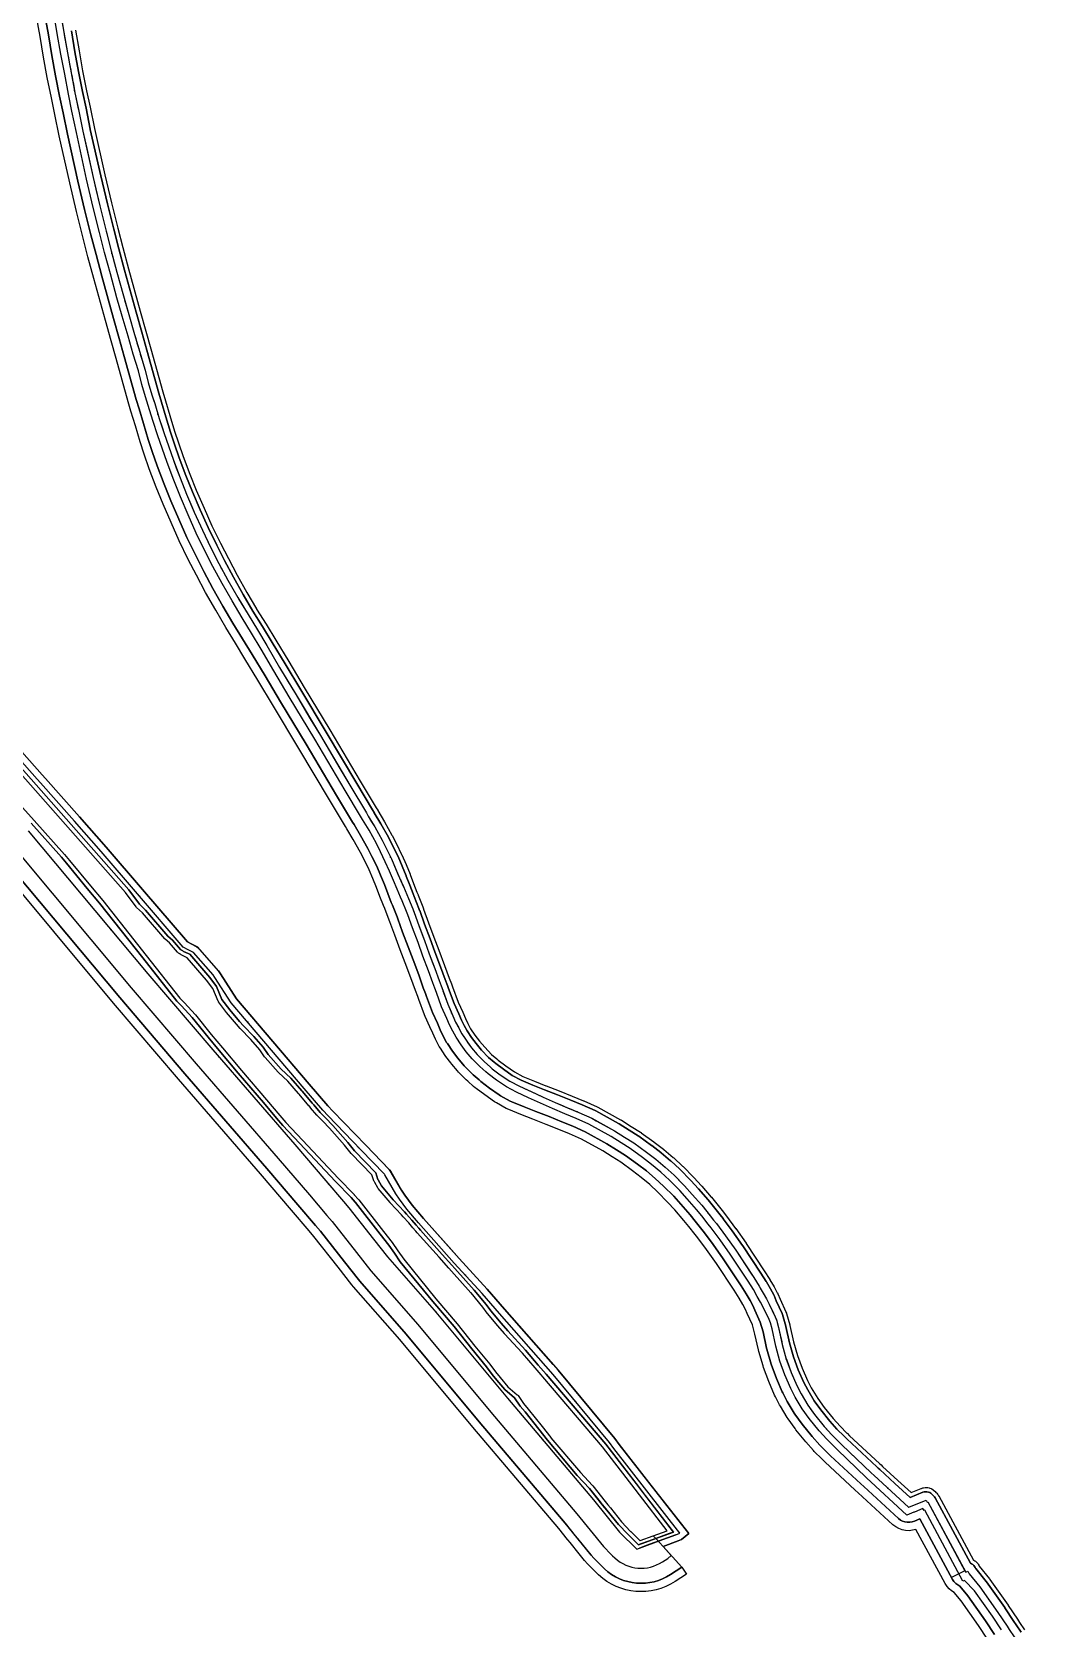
# Model space of a CAD drawing. Header units: inches. Extents: x 87989 to 118156, y 435697 to 451526.
# Drawn here: x 104998 to 105607, y 448751 to 449705 of the extents above; entities that cross this region are included whole.
import ezdxf

# ---------------------------------------------------------------- set-up
doc = ezdxf.new("R2010")
doc.units = ezdxf.units.IN
doc.header["$MEASUREMENT"] = 0
for name, color, linetype, true_color in [('As_waterkering_BWK', 7, 'Continuous', 0x7b8981), ('Beschermingszone_BWK', 7, 'Continuous', 0xcf890d), ('Grens_bebouwingsvrije_zone_BWK', 7, 'Continuous', 0x6789ae), ('Kernzone_BWK', 7, 'Continuous', 0xcb89af), ('Kunstwerken_BWK', 7, 'Continuous', 0xc78952), ('Referentiepunten_BWK', 7, 'Continuous', 0x178980)]:
    doc.layers.add(name, color=color, linetype=linetype, true_color=true_color)

msp = doc.modelspace()

# ---------------------------------------------------------------- linework, layer by layer
at = {"layer": 'As_waterkering_BWK'}
for points in [[(105013.8452, 449723.4249), (105016.9496, 449705.2674), (105019.1722, 449692.8849), (105021.4145, 449680.9423), (105023.6304, 449669.036), (105025.7471, 449658.9818), (105028.3929, 449646.1826), (105034.4184, 449618.4148), (105038.4713, 449601.4963), (105042.2178, 449586.4309), (105045.2212, 449574.6648), (105048.6306, 449561.8747), (105052.5422, 449547.6746), (105055.7478, 449536.5773), (105059.1874, 449524.638), (105062.2963, 449514.0545), (105065.4051, 449503.868), (105067.4226, 449495.7982), (105069.6385, 449488.4891), (105071.2591, 449483.2636), (105074.0041, 449474.4331), (105076.9476, 449465.3049), (105079.4281, 449457.9297), (105082.4708, 449449.4299), (105086.4065, 449438.9127), (105090.3091, 449429.09), (105094.8732, 449418.3082), (105099.768, 449407.5595), (105104.8281, 449397.0092), (105109.6237, 449387.6827), (105115.0477, 449377.6615), (105120.9396, 449367.3295), (105127.0674, 449357.2066), (105132.6263, 449348.008), (105138.3813, 449338.564), (105145.9335, 449325.5766), (105155.1609, 449310.0985), (105170.3414, 449284.7646), (105188.5315, 449254.1059), (105197.8251, 449238.6608), (105198.9165, 449236.6434), (105202.8191, 449230.2272), (105207.2839, 449222.2236), (105209.8636, 449217.1634), (105212.741, 449211.0449), (105215.2876, 449205.2571), (105217.6358, 449199.7339), (105219.9178, 449194.5415), (105221.9683, 449189.8451), (105222.9274, 449187.4639), (105225.4741, 449181.18), (105226.334, 449179.0964), (105229.1782, 449171.3242), (105232.4525, 449162.3945), (105235.3629, 449154.3909), (105238.6702, 449145.4942), (105241.283, 449138.4166), (105242.4405, 449135.1755), (105243.4327, 449132.5296), (105246.5085, 449124.1622), (105249.4851, 449117.3161), (105251.1387, 449113.5788), (105252.9577, 449110.0069), (105254.8429, 449106.6004), (105257.7864, 449102.2017), (105260.6637, 449098.2329), (105264.0702, 449094.198), (105268.3393, 449089.8238), (105271.845, 449086.6819)], [(105372.7211, 448803.3908), (105382.6995, 448807.0658), (105385.0537, 448808.0211), (105345.7186, 448858.5811), (105343.1018, 448862.2446), (105309.4618, 448902.7967), (105277.441, 448939.3668), (105266.9674, 448951.2621), (105250.3651, 448969.4733), (105228.9742, 448993.459), (105221.9493, 449001.6863), (105217.612, 449007.655), (105215.399, 449010.811), (105208.886, 449022.228), (105208.5819, 449022.541), (105194.5397, 449037.1115), (105174.9393, 449057.4494), (105171.6916, 449060.8193), (105160.6478, 449073.7812), (105116.9504, 449125.0679), (105107.1869, 449140.1858), (105106.1337, 449141.8166), (105094.541, 449155.0696), (105091.192, 449156.7801), (105088.2512, 449158.2821), (105060.9612, 449190.1849), (105039.2888, 449215.5206), (105023.2624, 449233.5935), (105002.9252, 449256.5276), (105000.9899, 449258.7101), (104970.3538, 449293.2582)], [(104995.736, 449227.911), (105067.228, 449142.345), (105105.976, 449096.97), (105154.953, 449040.436), (105173.584, 449018.627), (105184.106, 449006.31), (105187.317, 449002.551), (105202.088, 448983.732), (105210.3999, 448973.142), (105238.357, 448941.2838), (105282.1456, 448888.7639), (105333.6072, 448827.9096), (105349.1708, 448808.6794), (105359.4524, 448798.4561), (105361.0036, 448799.0754), (105372.7211, 448803.3908)], [(105271.845, 449086.6819), (105273.0259, 449085.6384), (105277.8148, 449082.0401), (105283.6357, 449078.1772), (105289.2449, 449075.1609), (105296.3622, 449071.9595), (105303.5059, 449068.7315), (105310.7291, 449065.5036), (105318.055, 449062.285), (105324.782, 449059.523), (105332.572, 449056.016), (105346.172, 449048.544), (105352.128, 449044.756), (105357.64, 449041.323), (105365.29, 449035.788), (105370.778, 449031.591), (105376.413, 449026.847), (105381.737, 449021.947), (105388.026, 449015.563), (105392.577, 449010.55), (105398.242, 449004.006), (105401.3651, 449000.2027), (105405.3225, 448995.1888), (105407.031, 448993.022), (105412.433, 448985.759), (105418.574, 448977.101), (105429.325, 448960.787), (105432.532, 448955.707), (105434.935, 448951.534), (105436.893, 448948.065), (105438.4807, 448944.9716), (105442.2061, 448937.415), (105443.1358, 448935.0258), (105444.1677, 448930.9777), (105446.3917, 448920.7231), (105448.7994, 448911.9918), (105451.6833, 448904.1337), (105455.0436, 448896.1962), (105457.61, 448891.3278), (105461.6846, 448884.5809), (105465.6534, 448878.9189), (105471.4213, 448871.8015), (105475.8928, 448866.9597), (105480.2584, 448862.5147), (105481.9253, 448860.7949), (105499.4963, 448844.078), (105501.2702, 448842.4368), (105521.77, 448823.47), (105522.0751, 448823.5951)], [(105522.0751, 448823.5951), (105532.3, 448827.786), (105532.976, 448826.54), (105533.346, 448826.687), (105556.043, 448784.638), (105557.257, 448785.25), (105557.612, 448784.546), (105557.8496, 448784.2053), (105558.1452, 448783.7814), (105564.418, 448775.99), (105575.259, 448760.639), (105580.712, 448752.409), (105581.987, 448750.5)]]:
    msp.add_lwpolyline(points, dxfattribs=at)
at = {"layer": 'Beschermingszone_BWK'}
for points in [[(105569.0556, 448744.6547), (105563.7032, 448752.7329), (105553.2365, 448767.5539), (105549.2035, 448772.4388), (105547.5867, 448773.484), (105546.1321, 448774.7453), (105544.8686, 448776.1978), (105543.8209, 448777.813), (105526.3102, 448810.2478), (105524.2769, 448809.7083), (105522.1855, 448809.4817), (105520.0838, 448809.573), (105518.0199, 448809.9803), (105516.0411, 448810.6941), (105514.1926, 448811.6982), (105512.5166, 448812.9696), (105491.7624, 448832.1606), (105489.9884, 448833.8019), (105471.8691, 448850.5694), (105469.9704, 448852.4108), (105465.5106, 448856.8925), (105464.9848, 448857.4508), (105460.4377, 448862.5636), (105454.5437, 448869.8123), (105454.0187, 448870.5015), (105449.8987, 448876.2725), (105449.3064, 448877.1736), (105445.2264, 448883.9346), (105444.8168, 448884.6614), (105442.2858, 448889.4834), (105441.8103, 448890.4838), (105438.3124, 448898.6835), (105435.2165, 448907.0432), (105434.9141, 448907.9578), (105432.3681, 448916.6528), (105432.1226, 448917.6174), (105430.0775, 448927.0396), (105428.5235, 448932.452), (105425.4602, 448939.2649), (105424.3498, 448941.8058), (105422.7729, 448944.6001), (105420.5417, 448948.4741), (105417.5598, 448953.1977), (105407.0161, 448969.1971), (105401.1052, 448977.5306), (105395.9152, 448984.5086), (105394.331, 448986.5178), (105390.4596, 448991.4227), (105387.538, 448994.9806), (105382.1003, 449001.262), (105377.8523, 449005.9413), (105372.0041, 449011.8779), (105367.1598, 449016.3363), (105362.0126, 449020.6697), (105356.9329, 449024.5544), (105349.8266, 449029.696), (105344.6707, 449032.9076), (105339.0374, 449036.49), (105326.3179, 449043.4782), (105319.2482, 449046.661), (105312.8151, 449049.3023), (105305.1789, 449052.3315), (105297.2211, 449055.4104), (105290.1525, 449058.2911), (105282.9115, 449061.2082), (105281.3888, 449061.931), (105275.5298, 449065.158), (105274.2873, 449065.9296), (105268.5017, 449069.9635), (105263.4561, 449073.7964), (105262.8453, 449074.289), (105261.8768, 449075.1159), (105258.3643, 449078.115), (105257.387, 449079.0339), (105252.893, 449083.6849), (105252.3015, 449084.3369), (105248.8165, 449088.4299), (105248.2991, 449089.0753), (105245.3551, 449092.9783), (105244.8846, 449093.6413), (105242.0476, 449097.8953), (105241.381, 449099.0022), (105239.444, 449102.5832), (105239.0893, 449103.2854), (105237.4363, 449106.8068), (105235.699, 449110.7871), (105232.9321, 449116.9045), (105232.5706, 449117.7817), (105229.1441, 449126.9692), (105228.4651, 449128.7708), (105227.135, 449132.3498), (105224.3624, 449139.9764), (105221.0059, 449148.889), (105218.0471, 449156.6627), (105214.7577, 449165.528), (105211.8548, 449173.5303), (105211.4641, 449174.5349), (105208.7499, 449181.469), (105208.0624, 449183.1249), (105205.9153, 449188.6663), (105203.9332, 449193.9538), (105201.6919, 449199.4158), (105199.4344, 449204.6252), (105196.616, 449210.3452), (105194.2612, 449214.9384), (105189.8906, 449222.5964), (105186.1742, 449229.0533), (105185.2985, 449230.4805), (105175.7072, 449246.4886), (105157.435, 449277.1093), (105142.2286, 449302.4126), (105132.928, 449317.9239), (105125.2349, 449330.698), (105119.5368, 449340.0492), (105113.7125, 449349.3947), (105107.7136, 449359.7424), (105101.6957, 449370.3694), (105096.2433, 449380.6356), (105091.3289, 449390.1358), (105085.977, 449401.1479), (105081.1115, 449412.1157), (105076.2832, 449423.1346), (105072.1756, 449433.3065), (105068.0054, 449444.362), (105065.0327, 449452.9878), (105062.6591, 449460.4016), (105059.7396, 449469.8963), (105057.1022, 449478.6821), (105055.4217, 449484.2364), (105048.244, 449510.1532), (105045.2418, 449520.7722), (105041.8926, 449532.8437), (105034.8341, 449558.0762), (105031.3908, 449571.0464), (105028.3292, 449582.8709), (105024.5491, 449598.1177), (105020.4797, 449615.1615), (105014.1994, 449643.2866), (105011.6164, 449656.0415), (105009.5335, 449665.9661), (105007.0466, 449678.2147), (105004.9012, 449690.4237), (105002.8167, 449702.7616), (104999.486, 449721.0347)], [(105004.4067, 449721.9216), (105007.7418, 449703.6264), (105009.8286, 449691.2724), (105011.9589, 449679.1448), (105014.4301, 449666.9775), (105016.5134, 449657.051), (105019.0896, 449644.3274), (105025.3512, 449616.287), (105029.4073, 449599.3), (105033.1759, 449584.0991), (105036.2273, 449572.3145), (105039.658, 449559.3911), (105046.7092, 449534.1856), (105050.0565, 449522.1207), (105053.0591, 449511.5004), (105060.2237, 449485.6283), (105061.8893, 449480.1256), (105064.5237, 449471.3498), (105067.4298, 449461.8982), (105069.7774, 449454.564), (105072.7081, 449446.0588), (105076.8329, 449435.1249), (105080.891, 449425.0744), (105085.6867, 449414.1326), (105090.5109, 449403.254), (105095.7975, 449392.378), (105100.6718, 449382.9568), (105106.079, 449372.7739), (105112.052, 449362.228), (105117.9969, 449351.9709), (105123.793, 449342.673), (105129.5114, 449333.2887), (105137.2137, 449320.4993), (105146.5155, 449304.9859), (105161.7246, 449279.6781), (105179.9986, 449249.0546), (105189.5736, 449233.0733), (105190.4724, 449231.6089), (105194.2286, 449225.0827), (105198.6593, 449217.3193), (105201.0835, 449212.5908), (105203.9736, 449206.7255), (105206.2991, 449201.3591), (105208.5881, 449195.7807), (105210.5877, 449190.4462), (105212.7016, 449184.9888), (105213.3861, 449183.3419), (105216.1222, 449176.3523), (105216.5356, 449175.2891), (105219.4518, 449167.2501), (105222.7274, 449158.4218), (105225.682, 449150.6594), (105229.0515, 449141.7116), (105231.8279, 449134.075), (105233.1478, 449130.5235), (105233.8258, 449128.7245), (105237.3716, 449119.247), (105240.2694, 449112.8162), (105241.9904, 449108.8694), (105243.7279, 449105.1878), (105245.7789, 449101.3811), (105246.2074, 449100.6695), (105249.1956, 449096.2024), (105252.4571, 449091.8788), (105256.2986, 449087.3688), (105260.9827, 449082.5082), (105261.611, 449081.9175), (105265.1234, 449078.9184), (105266.2883, 449077.9332), (105271.4439, 449074.0047), (105277.1432, 449070.0337), (105277.942, 449069.5376), (105283.801, 449066.3106), (105284.7799, 449065.846), (105292.0305, 449062.925), (105299.0668, 449060.057), (105307.0025, 449056.987), (105314.6866, 449053.9393), (105321.2245, 449051.2546), (105328.5515, 449047.956), (105341.5855, 449040.795), (105347.334, 449037.1392), (105352.6171, 449033.8485), (105359.9176, 449028.5664), (105365.1431, 449024.5701), (105370.4645, 449020.0901), (105375.4801, 449015.474), (105381.4857, 449009.3776), (105385.842, 449004.5792), (105391.3608, 448998.204), (105394.3544, 448994.5584), (105398.2566, 448989.6145), (105399.8851, 448987.5491), (105405.1508, 448980.4693), (105411.1439, 448972.0199), (105421.7616, 448955.9081), (105424.824, 448951.0573), (105427.1165, 448947.0765), (105428.8295, 448944.0412), (105430.0312, 448941.291), (105433.2305, 448934.176), (105434.9287, 448928.2611), (105437.0088, 448918.678), (105437.1667, 448918.0579), (105439.8098, 448909.0689), (105442.9562, 448900.5326), (105446.4073, 448892.4503), (105446.713, 448891.8072), (105449.3757, 448886.7516), (105453.5874, 448879.7569), (105453.9681, 448879.1777), (105458.2568, 448873.1851), (105464.245, 448865.8026), (105468.8864, 448860.5982), (105473.4838, 448855.968), (105475.308, 448854.1986), (105493.3841, 448837.4719), (105495.158, 448835.8306), (105515.8214, 448816.7197), (105516.9901, 448815.847), (105518.2843, 448815.1744), (105519.6702, 448814.7196), (105521.1113, 448814.4945), (105522.5699, 448814.5051), (105524.0076, 448814.751), (105525.3867, 448815.2257), (105528.5952, 448816.5408), (105548.1859, 448780.2505), (105549.012, 448779.0127), (105550.0367, 448777.9335), (105551.2299, 448777.0442), (105552.5571, 448776.3709), (105557.2299, 448770.5668), (105567.8303, 448755.5565), (105573.2186, 448747.4241)], [(105589.1177, 448748.8273), (105586.1447, 448753.2774), (105584.875, 448755.1784), (105579.4271, 448763.4007), (105579.3432, 448763.5233), (105568.5022, 448778.8743), (105568.3127, 448779.1255), (105562.1479, 448786.7829), (105561.9393, 448787.0819), (105561.7215, 448787.5013), (105561.3183, 448788.1688), (105560.8148, 448788.7645), (105560.2239, 448789.2734), (105559.5601, 448789.6828), (105558.8401, 448789.9825), (105537.7459, 448829.062), (105537.3713, 448829.6553), (105536.9126, 448830.1863), (105536.38, 448830.6432), (105535.8452, 448831.2927), (105535.2084, 448831.8425), (105534.4879, 448832.2769), (105533.7043, 448832.5832), (105532.8802, 448832.7528), (105532.0394, 448832.7807), (105531.2059, 448832.6662), (105530.4037, 448832.4125), (105522.8247, 448829.306), (105513.7453, 448837.7064), (105504.6658, 448846.1069), (105503.7789, 448846.9275), (105502.892, 448847.7481), (105484.9374, 448864.3606), (105483.3531, 448865.8975), (105483.2903, 448865.9595), (105479.0774, 448870.1951), (105474.9073, 448874.8738), (105469.3925, 448881.6672), (105465.4743, 448887.1554), (105461.5709, 448893.6237), (105459.2012, 448898.1385), (105455.9618, 448905.7113), (105453.1002, 448913.4623), (105450.6525, 448921.8214), (105448.5473, 448931.5204), (105448.4669, 448931.8396), (105446.5089, 448938.6591), (105446.2632, 448939.33), (105442.83, 448946.9641), (105441.4749, 448950.0666), (105441.2473, 448950.5227), (105439.2786, 448954.0104), (105436.8649, 448958.2021), (105436.76, 448958.3761), (105433.5265, 448963.4972), (105422.749, 448979.8523), (105422.6523, 448979.9937), (105416.5113, 448988.6517), (105416.445, 448988.743), (105411.043, 448996.006), (105410.9573, 448996.1178), (105409.2481, 448998.2856), (105405.2596, 449003.3381), (105402.1061, 449007.1791), (105402.0223, 449007.2785), (105396.3573, 449013.8225), (105396.279, 449013.9108), (105391.728, 449018.9238), (105391.5879, 449019.0719), (105385.2989, 449025.4559), (105385.123, 449025.626), (105379.799, 449030.526), (105379.6332, 449030.672), (105373.9982, 449035.416), (105373.8154, 449035.5627), (105368.3274, 449039.7597), (105368.2209, 449039.8389), (105360.5709, 449045.3739), (105360.2833, 449045.5671), (105354.7913, 449048.9876), (105348.8553, 449052.763), (105348.5796, 449052.9262), (105334.9796, 449060.3982), (105334.6246, 449060.5753), (105326.8346, 449064.0823), (105326.6811, 449064.1483), (105319.9263, 449066.9215), (105312.1086, 449070.0225), (105304.2768, 449073.0514), (105304.1928, 449073.0847), (105297.289, 449075.8999), (105290.2911, 449078.7191), (105284.9253, 449081.6745), (105279.6836, 449085.3221), (105275.0761, 449088.8295), (105274.2142, 449089.5655), (105270.8841, 449092.4088), (105266.666, 449096.7742), (105263.3788, 449100.6349), (105260.6112, 449104.304), (105257.983, 449108.245), (105256.2227, 449111.4992), (105254.7431, 449114.645), (105253.0648, 449118.4968), (105250.3135, 449124.5801), (105246.9348, 449133.6393), (105246.2595, 449135.4309), (105244.968, 449138.9057), (105242.1812, 449146.5702), (105238.7751, 449155.6163), (105235.8323, 449163.347), (105232.595, 449172.0721), (105229.6613, 449180.16), (105229.621, 449180.2672), (105229.1646, 449181.4408), (105226.3874, 449188.5358), (105226.3469, 449188.6362), (105225.6919, 449190.2083), (105223.6704, 449195.4299), (105221.649, 449200.8238), (105221.5927, 449200.9671), (105219.1987, 449206.8001), (105216.7317, 449212.4941), (105216.6291, 449212.716), (105213.5922, 449218.8785), (105211.0254, 449223.8861), (105210.9185, 449224.0834), (105206.375, 449232.0443), (105202.5425, 449238.7032), (105202.47, 449238.825), (105201.544, 449240.3334), (105192.0145, 449256.2392), (105173.7356, 449286.8708), (105158.5189, 449312.1914), (105149.2137, 449327.7104), (105141.4855, 449340.5427), (105135.7101, 449350.0199), (105129.9946, 449359.1849), (105124.1994, 449369.1876), (105118.3532, 449379.507), (105113.0715, 449389.4562), (105108.3103, 449398.6566), (105103.2073, 449409.1518), (105098.4972, 449419.7799), (105093.7938, 449430.5062), (105089.8739, 449440.2166), (105085.8767, 449450.8102), (105083.0633, 449458.9773), (105080.7878, 449466.0886), (105077.9191, 449475.4194), (105075.2931, 449484.1675), (105073.67, 449489.5257), (105066.5412, 449515.2726), (105063.5377, 449525.8965), (105060.1956, 449537.9429), (105053.1651, 449563.073), (105049.7695, 449575.8651), (105046.7467, 449587.5383), (105043.0102, 449602.6102), (105038.9918, 449619.4386), (105032.7931, 449647.1931), (105032.7723, 449647.2909), (105030.225, 449659.8775), (105028.1406, 449669.8094), (105025.7142, 449681.7493), (105023.6254, 449693.6487), (105021.5305, 449706.0478)], [(105023.9928, 449706.4801), (105026.0891, 449694.073), (105028.1645, 449682.2472), (105028.1769, 449682.1816), (105030.5889, 449670.3151), (105032.6735, 449660.3822), (105035.2201, 449647.799), (105035.2357, 449647.7258), (105041.4277, 449620.0014), (105045.4393, 449603.2013), (105049.1701, 449588.1524), (105052.1877, 449576.4991), (105055.5771, 449563.7305), (105062.6038, 449538.6139), (105065.9451, 449526.5707), (105068.9488, 449515.9463), (105076.0713, 449490.2218), (105077.6866, 449484.8893), (105080.3111, 449476.1462), (105083.1733, 449466.837), (105085.436, 449459.7655), (105088.2162, 449451.6929), (105088.2409, 449451.6246), (105092.2028, 449441.126), (105096.0839, 449431.5104), (105096.1125, 449431.4423), (105100.7847, 449420.7883), (105105.4564, 449410.2453), (105105.4936, 449410.165), (105110.545, 449399.7778), (105115.2857, 449390.6168), (105120.5288, 449380.7395), (105120.5617, 449380.6794), (105126.3685, 449370.4304), (105132.1165, 449360.5081), (105132.1583, 449360.4385), (105137.8382, 449351.3318), (105143.6237, 449341.8381), (105151.3566, 449328.9981), (105160.6624, 449313.4781), (105175.8805, 449288.1552), (105194.1601, 449257.5221), (105203.6816, 449241.6299), (105204.6097, 449240.1178), (105204.7003, 449239.9655), (105208.544, 449233.2874), (105213.1034, 449225.2981), (105213.237, 449225.0513), (105215.8258, 449220.0013), (105218.8848, 449213.7934), (105219.0132, 449213.516), (105221.5021, 449207.7716), (105223.9127, 449201.8983), (105223.9831, 449201.7191), (105226.0067, 449196.3199), (105228.0118, 449191.1404), (105228.6597, 449189.5851), (105228.7104, 449189.4596), (105231.4936, 449182.3495), (105231.9562, 449181.1599), (105232.0065, 449181.0259), (105234.942, 449172.9332), (105238.1725, 449164.2265), (105241.1131, 449156.5015), (105244.5257, 449147.4378), (105247.3144, 449139.7684), (105248.6009, 449136.3072), (105249.2756, 449134.5169), (105252.6263, 449125.5331), (105255.3496, 449119.5112), (105257.0059, 449115.7092), (105257.0355, 449115.6439), (105258.4551, 449112.6269), (105260.1269, 449109.536), (105262.6508, 449105.7515), (105265.3302, 449102.1994), (105268.5185, 449098.4548), (105272.5986, 449094.2322), (105275.8375, 449091.4667), (105276.6461, 449090.7763), (105281.1554, 449087.3436), (105286.2459, 449083.8012), (105291.3651, 449080.9817), (105298.2281, 449078.2168), (105305.1263, 449075.4039), (105305.1891, 449075.3789), (105313.0204, 449072.3503), (105320.8619, 449069.2398), (105327.6498, 449066.4529), (105327.8417, 449066.3703), (105335.6508, 449062.8549), (105335.7405, 449062.8124), (105336.0955, 449062.6353), (105336.1834, 449062.5893), (105349.7834, 449055.1173), (105349.853, 449055.0776), (105350.1287, 449054.9144), (105350.1969, 449054.8725), (105356.123, 449051.1034), (105361.605, 449047.6892), (105361.6778, 449047.6421), (105361.9653, 449047.4489), (105362.0364, 449047.3993), (105369.6998, 449041.8545), (105369.8328, 449041.7555), (105375.3571, 449037.5305), (105375.5856, 449037.3471), (105381.2642, 449032.5664), (105381.4715, 449032.384), (105386.8383, 449027.4445), (105387.0582, 449027.2319), (105393.3866, 449020.8081), (105393.5617, 449020.6229), (105398.1399, 449015.5803), (105398.2377, 449015.4699), (105403.923, 449008.9024), (105404.0279, 449008.778), (105407.2068, 449004.9058), (105411.2108, 448999.834), (105412.9313, 448997.6518), (105413.0383, 448997.512), (105418.4593, 448990.2236), (105418.5422, 448990.1095), (105424.7037, 448981.4224), (105424.8245, 448981.2457), (105435.6272, 448964.8524), (105438.8873, 448959.6891), (105439.0185, 448959.4715), (105441.4504, 448955.2486), (105443.4244, 448951.7516), (105443.4842, 448951.6389), (105443.7118, 448951.1828), (105443.7659, 448951.0672), (105445.1156, 448947.9772), (105448.5433, 448940.3554), (105448.6107, 448940.1898), (105448.8564, 448939.519), (105448.9119, 448939.349), (105450.8698, 448932.5295), (105450.8912, 448932.4501), (105450.9716, 448932.1308), (105450.9904, 448932.0507), (105453.0767, 448922.4386), (105455.4752, 448914.2474), (105458.2851, 448906.6364), (105461.4608, 448899.2127), (105463.7499, 448894.8516), (105467.565, 448888.5295), (105471.3822, 448883.1827), (105476.8119, 448876.4942), (105480.8982, 448871.9096), (105485.055, 448867.7303), (105485.1018, 448867.6841), (105486.6569, 448866.1756), (105504.5899, 448849.5831), (105505.4768, 448848.7625), (105506.3637, 448847.9419), (105515.4431, 448839.5415), (105523.352, 448832.224), (105529.4556, 448834.7257), (105529.6498, 448834.7961), (105530.452, 448835.0498), (105530.8655, 448835.1429), (105531.699, 448835.2574), (105532.1223, 448835.2793), (105532.9632, 448835.2514), (105533.3841, 448835.2015), (105534.2082, 448835.0319), (105534.6146, 448834.9116), (105535.3982, 448834.6052), (105535.7785, 448834.418), (105536.499, 448833.9836), (105536.8422, 448833.7348), (105537.479, 448833.185), (105537.7752, 448832.8818), (105538.1723, 448832.3996), (105538.5404, 448832.0838), (105538.8044, 448831.8206), (105539.2632, 448831.2896), (105539.4852, 448830.9901), (105539.8598, 448830.3967), (105539.9459, 448830.2495), (105560.6261, 448791.9369), (105560.8725, 448791.8106), (105561.5363, 448791.4012), (105561.8552, 448791.1678), (105562.4462, 448790.6589), (105562.7243, 448790.3782), (105563.2277, 448789.7825), (105563.4581, 448789.4615), (105563.8614, 448788.7939), (105563.9401, 448788.6535), (105564.0829, 448788.3785), (105564.1492, 448788.2836), (105570.26, 448780.6933), (105570.3084, 448780.6312), (105570.4979, 448780.38), (105570.5443, 448780.3165), (105581.3959, 448764.9502), (105581.5008, 448764.7969), (105586.9565, 448756.5631), (105588.2236, 448754.666), (105591.1965, 448750.2161)], [(104968.8062, 449290.9717), (105055.8542, 449192.6128), (105062.156, 449183.936), (105065.856, 449180.4771), (105079.2109, 449164.9902), (105081.9314, 449162.5933), (105086.7314, 449156.9819), (105086.9131, 449156.7954), (105087.1179, 449156.6343), (105087.3416, 449156.501), (105088.1689, 449156.0781), (105088.439, 449155.7939), (105091.3281, 449154.4648), (105092.1704, 449154.0347), (105104.2461, 449140.2212), (105108.1389, 449134.8428), (105111.491, 449127.0781), (105116.1792, 449120.7783), (105122.0002, 449113.8994), (105124.2649, 449111.3218), (105130.4451, 449104.9038), (105136.1521, 449098.564), (105139.063, 449094.0732), (105146.9609, 449085.311), (105152.7134, 449080.0098), (105159.1255, 449072.4839), (105159.5686, 449071.9639), (105165.3811, 449065.0591), (105166.3147, 449064.0464), (105170.1692, 449059.522), (105170.2515, 449059.4316), (105173.4993, 449056.0615), (105177.5632, 449051.8447), (105177.6909, 449051.7061), (105186.7109, 449041.542), (105190.6421, 449036.4668), (105203.3479, 449023.4839), (105204.6411, 449019.4248), (105204.856, 449019.2017), (105206.8528, 449015.7017), (105213.8799, 449007.2471), (105220.5659, 449000), (105221.6951, 448998.749), (105224.9749, 448995.063), (105227.4673, 448992.144), (105229.1489, 448990.2583), (105230.053, 448989.1719), (105243.0964, 448974.6191), (105248.8799, 448968.1338), (105250.5696, 448966.2803), (105262.21, 448953.2852), (105269.4009, 448944.6309), (105272.0979, 448940.9912), (105278.272, 448933.5962), (105282.252, 448928.9302), (105292.8589, 448917.3428), (105300.5381, 448908.3882), (105305.2422, 448903.0557), (105340.8972, 448861.1699), (105360.7735, 448835.3519), (105363.0921, 448832.3401), (105381.3044, 448808.6834), (105378.8463, 448807.7781), (105370.7357, 448804.791), (105369.2762, 448806.3848), (105377.5679, 448809.4386), (105360.9602, 448831.0111), (105358.4515, 448834.2698), (105338.9539, 448859.5962), (105303.3528, 448901.4185), (105302.3313, 448902.5762), (105298.6516, 448906.7476), (105291.0144, 448915.6543), (105290.9607, 448915.7153), (105280.408, 448927.2417), (105280.3501, 448927.3076), (105276.3613, 448931.9839), (105270.179, 448939.3887), (105270.0894, 448939.5029), (105267.4336, 448943.0869), (105260.3472, 448951.6162), (105260.2866, 448951.6865), (105248.7146, 448964.6045), (105247.0232, 448966.46), (105241.2327, 448972.9526), (105228.1914, 448987.5034), (105228.1316, 448987.5728), (105227.2825, 448988.5938), (105227.2268, 448988.6582), (105225.5837, 448990.5005), (105223.0903, 448993.4199), (105219.8333, 448997.0806), (105218.7192, 448998.3149), (105212.0425, 449005.5518), (105211.9575, 449005.6489), (105204.9302, 449014.1035), (105204.6846, 449014.457), (105202.8408, 449017.6899), (105202.5979, 449017.9839), (105202.4026, 449018.312), (105202.2593, 449018.666), (105201.146, 449022.1597), (105188.8552, 449034.7183), (105188.6655, 449034.936), (105184.7856, 449039.9453), (105175.8369, 449050.0288), (105175.7439, 449050.1299), (105171.6992, 449054.3267), (105168.4514, 449057.6968), (105168.3992, 449057.7524), (105168.3169, 449057.8433), (105168.2664, 449057.9009), (105164.4758, 449062.3511), (105164.4109, 449062.4243), (105163.543, 449063.3643), (105163.4685, 449063.4492), (105157.6609, 449070.3481), (105157.2224, 449070.8628), (105150.9082, 449078.2739), (105145.2668, 449083.4727), (105145.104, 449083.6372), (105137.2061, 449092.3994), (105136.9651, 449092.7134), (105134.1616, 449097.0381), (105128.6436, 449103.1694), (105128.5864, 449103.231), (105122.4641, 449109.5879), (105122.3872, 449109.6719), (105120.1069, 449112.2666), (105114.271, 449119.1636), (105114.1738, 449119.2856), (105109.4856, 449125.5854), (105109.3259, 449125.8281), (105109.1958, 449126.0874), (105105.9526, 449133.5996), (105102.2881, 449138.6621), (105090.6047, 449152.0269), (105090.2368, 449152.2153), (105087.394, 449153.5229), (105087.1277, 449153.6655), (105086.8809, 449153.8398), (105086.6572, 449154.043), (105086.2043, 449154.2744), (105086.0618, 449154.3535), (105085.8381, 449154.4868), (105085.5698, 449154.6709), (105085.3652, 449154.8325), (105085.1233, 449155.0503), (105084.9414, 449155.2368), (105084.8315, 449155.3569), (105080.1462, 449160.834), (105077.5583, 449163.1143), (105077.3176, 449163.3574), (105064.0505, 449178.7427), (105060.4487, 449182.1099), (105060.241, 449182.3291), (105060.1333, 449182.4668), (105053.9021, 449191.0464), (104966.9341, 449289.3149)], [(104983.4055, 449251.6685), (104999.2317, 449234.0752), (105017.3928, 449213.686), (105017.4446, 449213.626), (105020.4348, 449210.0469), (105032.8857, 449195.041), (105040.2224, 449186.2261), (105066.1594, 449153.416), (105086.3777, 449127.7529), (105089.0371, 449124.9707), (105095.478, 449118.0259), (105095.593, 449117.8931), (105105.0613, 449106.1226), (105111.7224, 449098.1738), (105123.0522, 449084.6821), (105138.1318, 449067.0464), (105145.9802, 449057.6655), (105149.6438, 449053.437), (105159.6118, 449042.915), (105181.1252, 449019.9995), (105190.4731, 449010.3955), (105190.5825, 449010.2754), (105193.0364, 449007.4023), (105193.2004, 449007.2017), (105207.9878, 448988.3628), (105213.1472, 448981.7891), (105213.2278, 448981.6807), (105216.637, 448976.8164), (105220.0852, 448971.7046), (105239.3811, 448948.1655), (105252.1257, 448933.061), (105262.7068, 448919.8604), (105271.5476, 448909.0571), (105271.6284, 448908.9536), (105274.9946, 448904.3677), (105277.7361, 448901.0796), (105282.4097, 448895.5728), (105288.0022, 448890.7666), (105288.2881, 448890.4775), (105288.4529, 448890.2573), (105291.6711, 448885.4302), (105294.5164, 448882.1626), (105294.5884, 448882.0762), (105302.8291, 448871.7031), (105308.0288, 448865.1265), (105308.0808, 448865.063), (105325.7114, 448844.2153), (105333.0071, 448836.4214), (105333.1423, 448836.2646), (105340.5803, 448826.8662), (105342.1691, 448824.9016), (105343.6661, 448823.0507), (105350.3016, 448814.846), (105355.7373, 448809.0858), (105355.7926, 448809.029), (105361.3871, 448803.4668), (105361.4981, 448803.5202), (105369.2762, 448806.3848), (105370.7357, 448804.791), (105362.9421, 448801.9207), (105361.9281, 448801.5473), (105360.3551, 448800.9679), (105353.9741, 448807.3126), (105348.4178, 448813.1996), (105341.4924, 448821.7626), (105340.2043, 448823.3555), (105338.6282, 448825.3042), (105331.1819, 448834.7129), (105323.8433, 448842.5527), (105306.1194, 448863.5117), (105300.8701, 448870.1499), (105292.6311, 448880.521), (105289.6802, 448883.9097), (105286.3728, 448888.8706), (105280.6311, 448893.8052), (105275.823, 448899.4702), (105273.0251, 448902.8262), (105269.613, 448907.4741), (105260.7639, 448918.2871), (105250.1951, 448931.4731), (105237.459, 448946.5669), (105218.0779, 448970.21), (105214.5769, 448975.3999), (105211.1804, 448980.2456), (105206.0212, 448986.8193), (105191.2502, 449005.6382), (105191.1189, 449005.7983), (105188.6816, 449008.6514), (105179.3181, 449018.272), (105157.793, 449041.2002), (105147.7905, 449051.7578), (105144.0767, 449056.0449), (105136.2229, 449065.4321), (105121.145, 449083.0659), (105109.8069, 449096.5669), (105103.1289, 449104.5361), (105093.645, 449116.3262), (105087.217, 449123.2568), (105084.488, 449126.1118), (105064.197, 449151.8672), (105038.281, 449184.6509), (105030.9629, 449193.4429), (105018.5137, 449208.4473), (105015.5259, 449212.0234), (104997.3689, 449232.4082)]]:
    msp.add_lwpolyline(points, dxfattribs=at)
msp.add_lwpolyline([(104978.9077, 449213.7406), (105050.4216, 449128.1488), (105089.297, 449082.6241), (105138.2754, 449026.0885), (105156.8567, 449004.3373), (105167.3784, 448992.0206), (105170.2928, 448988.6087), (105184.782, 448970.1488), (105193.0938, 448959.5589), (105193.8641, 448958.631), (105221.6377, 448926.9819), (105265.2976, 448874.6168), (105316.6554, 448813.8848), (105322.6714, 448806.4515), (105324.0098, 448804.7978), (105329.142, 448798.4566), (105332.0699, 448794.839), (105333.6588, 448793.0789), (105338.6303, 448788.1356), (105340.1008, 448786.6734, 0.34544426), (105379.6387, 448783.3016), (105386.4094, 448787.6758), (105389.1227, 448783.4761), (105382.3653, 448779.1104, -0.34594722), (105336.6304, 448783.073), (105330.0377, 448789.6284), (105328.2681, 448791.5887), (105324.9925, 448795.6359), (105319.5208, 448802.3967), (105318.2623, 448803.9516), (105318.0921, 448804.1619), (105312.8027, 448810.6974), (105261.4685, 448871.4016), (105217.8379, 448923.7314), (105190.1059, 448955.3331), (105189.1606, 448956.4718), (105180.8489, 448967.0617), (105166.4237, 448985.4401), (105163.5767, 448988.773), (105153.055, 449001.0896), (105134.485, 449022.8277), (105085.5063, 449079.3636), (105046.602, 449124.9224), (104975.0831, 449210.52)], format="xyb", dxfattribs=at)
at = {"layer": 'Grens_bebouwingsvrije_zone_BWK'}
msp.add_lwpolyline([(105577.3816, 448750.1935), (105571.9573, 448758.3801), (105561.1968, 448773.6171), (105555.2502, 448779.7588), (105554.3705, 448779.3153), (105531.5162, 448821.6559), (105531.1533, 448821.5117), (105530.4958, 448822.7235), (105525.3667, 448820.6213), (105525.0328, 448820.4844), (105520.9265, 448818.801), (105496.7594, 448841.1608), (105479.1095, 448857.9528), (105477.3954, 448859.7213), (105472.996, 448864.2007), (105468.3951, 448869.1827), (105462.458, 448876.5088), (105458.331, 448882.3965), (105454.1258, 448889.3596), (105451.4262, 448894.4808), (105447.9618, 448902.6641), (105444.9873, 448910.769), (105442.5061, 448919.7668), (105440.2739, 448930.0595), (105439.3199, 448933.802), (105438.5415, 448935.8023), (105434.9073, 448943.1739), (105433.3706, 448946.168), (105431.4601, 448949.5529), (105429.1062, 448953.6405), (105425.9635, 448958.6186), (105415.2717, 448974.8428), (105409.1965, 448983.4081), (105403.8551, 448990.5896), (105402.1821, 448992.7114), (105398.2493, 448997.6942), (105395.1837, 449001.4274), (105389.5837, 449007.8963), (105385.1192, 449012.814), (105378.9562, 449019.0701), (105373.7693, 449023.844), (105368.2736, 449028.4706), (105362.9023, 449032.5784), (105355.4076, 449038.001), (105349.9973, 449041.3707), (105344.1336, 449045.1), (105330.7851, 449052.4338), (105323.2009, 449055.8482), (105316.4907, 449058.6033), (105309.1086, 449061.8466), (105301.8664, 449065.083), (105294.7182, 449068.313), (105287.475, 449071.571), (105281.5782, 449074.742), (105275.5055, 449078.772), (105270.4962, 449082.5359), (105269.1858, 449083.6938), (105265.5701, 449086.9343), (105261.1069, 449091.5074), (105257.512, 449095.7655), (105254.5038, 449099.9147), (105251.4248, 449104.516), (105249.4245, 449108.1304), (105247.5249, 449111.8607), (105245.822, 449115.7094), (105242.7941, 449122.6735), (105239.6828, 449131.1373), (105238.6841, 449133.8006), (105237.5232, 449137.0513), (105234.9193, 449144.1047), (105231.6086, 449153.0105), (105228.6952, 449161.0225), (105225.4223, 449169.9484), (105222.6055, 449177.6455), (105221.7718, 449179.6658), (105219.2187, 449185.9655), (105218.2795, 449188.2973), (105216.2539, 449192.9366), (105213.9641, 449198.1467), (105211.6163, 449203.6691), (105209.0999, 449209.3881), (105206.271, 449215.4035), (105203.7542, 449220.3403), (105199.3625, 449228.2129), (105195.4465, 449234.6512), (105194.3505, 449236.677), (105185.0977, 449252.0542), (105166.9058, 449282.7161), (105151.7274, 449308.0464), (105142.4866, 449323.5471), (105134.9441, 449336.5177), (105129.2067, 449345.9329), (105123.6447, 449355.1365), (105117.4907, 449365.3028), (105111.551, 449375.7186), (105106.0858, 449385.816), (105101.2455, 449395.2294), (105096.1442, 449405.8656), (105091.2106, 449416.6994), (105086.6082, 449427.5717), (105082.6743, 449437.4732), (105078.7145, 449448.0549), (105075.6491, 449456.618), (105073.1483, 449464.0535), (105070.1907, 449473.2256), (105067.439, 449482.0775), (105065.8142, 449487.3164), (105063.566, 449494.7323), (105061.5494, 449502.7985), (105058.4644, 449512.907), (105055.3466, 449523.5206), (105051.9045, 449535.4686), (105048.6924, 449546.5883), (105044.7698, 449560.8283), (105041.3507, 449573.6549), (105038.339, 449585.4535), (105034.5854, 449600.5476), (105030.5185, 449617.5246), (105024.4797, 449645.3535), (105021.8314, 449658.1649), (105019.7065, 449668.2579), (105017.4826, 449680.2073), (105015.2379, 449692.1624), (105013.0096, 449704.577), (105009.9056, 449722.7319)], dxfattribs=at)
msp.add_lwpolyline([(104985.7919, 449219.5374), (105057.2967, 449133.9561), (105096.1201, 449088.4928), (105145.0979, 449031.9578), (105163.6997, 449010.183), (105174.2216, 448997.8661), (105177.2573, 448994.3124), (105191.8618, 448975.7055), (105200.3936, 448964.8352), (105228.4774, 448932.8327), (105272.1898, 448880.4042), (105323.5902, 448819.6222), (105339.5071, 448799.9556), (105344.1823, 448795.3069), (105344.9761, 448794.5176), (105346.3352, 448793.1662, 0.34416117), (105374.728, 448790.8439), (105377.9801, 448792.9449), (105380.0186, 448794.6544), (105375.1144, 448800.0096), (105384.1437, 448803.3351), (105386.2221, 448804.1785), (105390.5799, 448807.8285), (105379.496, 448821.6791), (105348.926, 448860.9727), (105346.2727, 448864.6872), (105312.506, 448905.3913), (105312.4988, 448905.4), (105309.5196, 448908.8026), (105280.4468, 448942.006), (105269.9467, 448953.9314), (105253.3358, 448972.152), (105231.9882, 448996.0892), (105225.0931, 449004.1645), (105220.8677, 449009.9791), (105218.7811, 449012.9549), (105212.1088, 449024.6511), (105211.4565, 449025.3225), (105197.4199, 449039.8872), (105177.8194, 449060.2251), (105174.6568, 449063.5067), (105163.6925, 449076.3753), (105120.1669, 449127.4605), (105110.5471, 449142.3559), (105109.336, 449144.2312), (105097.0453, 449158.2821), (105093.0114, 449160.3423), (105090.776, 449161.4841), (105064.0008, 449192.785), (105042.3052, 449218.1478), (105026.2552, 449236.2474), (105005.918, 449259.1815), (105003.9826, 449261.364), (104973.3832, 449295.8708)], format="xyb", dxfattribs=at)
at = {"layer": 'Kernzone_BWK'}
for points in [[(105573.2186, 448747.4241), (105567.8303, 448755.5565), (105557.2299, 448770.5668), (105552.5571, 448776.3709), (105551.2299, 448777.0442), (105550.0367, 448777.9335), (105549.012, 448779.0127), (105548.1859, 448780.2505), (105528.5952, 448816.5408), (105525.3867, 448815.2257), (105524.0076, 448814.751), (105522.5699, 448814.5051), (105521.1113, 448814.4945), (105519.6702, 448814.7196), (105518.2843, 448815.1744), (105516.9901, 448815.847), (105515.8214, 448816.7197), (105495.158, 448835.8306), (105493.3841, 448837.4719), (105475.308, 448854.1986), (105473.4838, 448855.968), (105468.8864, 448860.5982), (105464.245, 448865.8026), (105458.2568, 448873.1851), (105453.9681, 448879.1777), (105453.5874, 448879.7569), (105449.3757, 448886.7516), (105446.713, 448891.8072), (105446.4073, 448892.4503), (105442.9562, 448900.5326), (105439.8098, 448909.0689), (105437.1667, 448918.0579), (105437.0088, 448918.678), (105434.9287, 448928.2611), (105433.2305, 448934.176), (105430.0312, 448941.291), (105428.8295, 448944.0412), (105427.1165, 448947.0765), (105424.824, 448951.0573), (105421.7616, 448955.9081), (105411.1439, 448972.0199), (105405.1508, 448980.4693), (105399.8851, 448987.5491), (105398.2566, 448989.6145), (105394.3544, 448994.5584), (105391.3608, 448998.204), (105385.842, 449004.5792), (105381.4857, 449009.3776), (105375.4801, 449015.474), (105370.4645, 449020.0901), (105365.1431, 449024.5701), (105359.9176, 449028.5664), (105352.6171, 449033.8485), (105347.334, 449037.1392), (105341.5855, 449040.795), (105328.5515, 449047.956), (105321.2245, 449051.2546), (105314.6866, 449053.9393), (105307.0025, 449056.987), (105299.0668, 449060.057), (105292.0305, 449062.925), (105284.7799, 449065.846), (105283.801, 449066.3106), (105277.942, 449069.5376), (105277.1432, 449070.0337), (105271.4439, 449074.0047), (105266.2883, 449077.9332), (105265.1234, 449078.9184), (105261.611, 449081.9175), (105260.9827, 449082.5082), (105256.2986, 449087.3688), (105252.4571, 449091.8788), (105249.1956, 449096.2024), (105246.2074, 449100.6695), (105245.7789, 449101.3811), (105243.7279, 449105.1878), (105241.9904, 449108.8694), (105240.2694, 449112.8162), (105237.3716, 449119.247), (105233.8258, 449128.7245), (105233.1478, 449130.5235), (105231.8279, 449134.075), (105229.0515, 449141.7116), (105225.682, 449150.6594), (105222.7274, 449158.4218), (105219.4518, 449167.2501), (105216.5356, 449175.2891), (105216.1222, 449176.3523), (105213.3861, 449183.3419), (105212.7016, 449184.9888), (105210.5877, 449190.4462), (105208.5881, 449195.7807), (105206.2991, 449201.3591), (105203.9736, 449206.7255), (105201.0835, 449212.5908), (105198.6593, 449217.3193), (105194.2286, 449225.0827), (105190.4724, 449231.6089), (105189.5736, 449233.0733), (105179.9986, 449249.0546), (105161.7246, 449279.6781), (105146.5155, 449304.9859), (105137.2137, 449320.4993), (105129.5114, 449333.2887), (105123.793, 449342.673), (105117.9969, 449351.9709), (105112.052, 449362.228), (105106.079, 449372.7739), (105100.6718, 449382.9568), (105095.7975, 449392.378), (105090.5109, 449403.254), (105085.6867, 449414.1326), (105080.891, 449425.0744), (105076.8329, 449435.1249), (105072.7081, 449446.0588), (105069.7774, 449454.564), (105067.4298, 449461.8982), (105064.5237, 449471.3498), (105061.8893, 449480.1256), (105060.2237, 449485.6283), (105053.0591, 449511.5004), (105050.0565, 449522.1207), (105046.7092, 449534.1856), (105039.658, 449559.3911), (105036.2273, 449572.3145), (105033.1759, 449584.0991), (105029.4073, 449599.3), (105025.3512, 449616.287), (105019.0896, 449644.3274), (105016.5134, 449657.051), (105014.4301, 449666.9775), (105011.9589, 449679.1448), (105009.8286, 449691.2724), (105007.7418, 449703.6264), (105004.4067, 449721.9216)], [(105021.5305, 449706.0478), (105023.6254, 449693.6487), (105025.7142, 449681.7493), (105028.1406, 449669.8094), (105030.225, 449659.8775), (105032.7723, 449647.2909), (105032.7931, 449647.1931), (105038.9918, 449619.4386), (105043.0102, 449602.6102), (105046.7467, 449587.5383), (105049.7695, 449575.8651), (105053.1651, 449563.073), (105060.1956, 449537.9429), (105063.5377, 449525.8965), (105066.5412, 449515.2726), (105073.67, 449489.5257), (105075.2931, 449484.1675), (105077.9191, 449475.4194), (105080.7878, 449466.0886), (105083.0633, 449458.9773), (105085.8767, 449450.8102), (105089.8739, 449440.2166), (105093.7938, 449430.5062), (105098.4972, 449419.7799), (105103.2073, 449409.1518), (105108.3103, 449398.6566), (105113.0715, 449389.4562), (105118.3532, 449379.507), (105124.1994, 449369.1876), (105129.9946, 449359.1849), (105135.7101, 449350.0199), (105141.4855, 449340.5427), (105149.2137, 449327.7104), (105158.5189, 449312.1914), (105173.7356, 449286.8708), (105192.0145, 449256.2392), (105201.544, 449240.3334), (105202.47, 449238.825), (105202.5425, 449238.7032), (105206.375, 449232.0443), (105210.9185, 449224.0834), (105211.0254, 449223.8861), (105213.5922, 449218.8785), (105216.6291, 449212.716), (105216.7317, 449212.4941), (105219.1987, 449206.8001), (105221.5927, 449200.9671), (105221.649, 449200.8238), (105223.6704, 449195.4299), (105225.6919, 449190.2083), (105226.3469, 449188.6362), (105226.3874, 449188.5358), (105229.1646, 449181.4408), (105229.621, 449180.2672), (105229.6613, 449180.16), (105232.595, 449172.0721), (105235.8323, 449163.347), (105238.7751, 449155.6163), (105242.1812, 449146.5702), (105244.968, 449138.9057), (105246.2595, 449135.4309), (105246.9348, 449133.6393), (105250.3135, 449124.5801), (105253.0648, 449118.4968), (105254.7431, 449114.645), (105256.2227, 449111.4992), (105257.983, 449108.245), (105260.6112, 449104.304), (105263.3788, 449100.6349), (105266.666, 449096.7742), (105270.8841, 449092.4088), (105274.2142, 449089.5655), (105275.0761, 449088.8295), (105279.6836, 449085.3221), (105284.9253, 449081.6745), (105290.2911, 449078.7191), (105297.289, 449075.8999), (105304.1928, 449073.0847), (105304.2768, 449073.0514), (105312.1086, 449070.0225), (105319.9263, 449066.9215), (105326.6811, 449064.1483), (105326.8346, 449064.0823), (105334.6246, 449060.5753), (105334.9796, 449060.3982), (105348.5796, 449052.9262), (105348.8553, 449052.763), (105354.7913, 449048.9876), (105360.2833, 449045.5671), (105360.5709, 449045.3739), (105368.2209, 449039.8389), (105368.3274, 449039.7597), (105373.8154, 449035.5627), (105373.9982, 449035.416), (105379.6332, 449030.672), (105379.799, 449030.526), (105385.123, 449025.626), (105385.2989, 449025.4559), (105391.5879, 449019.0719), (105391.728, 449018.9238), (105396.279, 449013.9108), (105396.3573, 449013.8225), (105402.0223, 449007.2785), (105402.1061, 449007.1791), (105405.2596, 449003.3381), (105409.2481, 448998.2856), (105410.9573, 448996.1178), (105411.043, 448996.006), (105416.445, 448988.743), (105416.5113, 448988.6517), (105422.6523, 448979.9937), (105422.749, 448979.8523), (105433.5265, 448963.4972), (105436.76, 448958.3761), (105436.8649, 448958.2021), (105439.2786, 448954.0104), (105441.2473, 448950.5227), (105441.4749, 448950.0666), (105442.83, 448946.9641), (105446.2632, 448939.33), (105446.5089, 448938.6591), (105448.4669, 448931.8396), (105448.5473, 448931.5204), (105450.6525, 448921.8214), (105453.1002, 448913.4623), (105455.9618, 448905.7113), (105459.2012, 448898.1385), (105461.5709, 448893.6237), (105465.4743, 448887.1554), (105469.3925, 448881.6672), (105474.9073, 448874.8738), (105479.0774, 448870.1951), (105483.2903, 448865.9595), (105483.3531, 448865.8975), (105484.9374, 448864.3606), (105502.892, 448847.7481), (105503.7789, 448846.9275), (105504.6658, 448846.1069), (105513.7453, 448837.7064), (105522.8247, 448829.306), (105530.4037, 448832.4125), (105531.2059, 448832.6662), (105532.0394, 448832.7807), (105532.8802, 448832.7528), (105533.7043, 448832.5832), (105534.4879, 448832.2769), (105535.2084, 448831.8425), (105535.8452, 448831.2927), (105536.38, 448830.6432), (105536.9126, 448830.1863), (105537.3713, 448829.6553), (105537.7459, 448829.062), (105558.8401, 448789.9825), (105559.5601, 448789.6828), (105560.2239, 448789.2734), (105560.8148, 448788.7645), (105561.3183, 448788.1688), (105561.7215, 448787.5013), (105561.9393, 448787.0819), (105562.1479, 448786.7829), (105568.3127, 448779.1255), (105568.5022, 448778.8743), (105579.3432, 448763.5233), (105579.4271, 448763.4007), (105584.875, 448755.1784), (105586.1447, 448753.2774), (105589.1177, 448748.8273)], [(104973.3833, 449295.8706), (105003.9827, 449261.3638), (105005.918, 449259.1816), (105026.2551, 449236.2476), (105042.3049, 449218.1475), (105064.0007, 449192.7852), (105090.7759, 449161.4839), (105093.0115, 449160.3423), (105096.4507, 449158.583), (105097.3318, 449157.9185), (105109.3191, 449144.2183), (105110.5471, 449142.356), (105120.167, 449127.4604), (105163.6924, 449076.3755), (105174.6567, 449063.5068), (105177.8193, 449060.2251), (105197.4199, 449039.8872), (105211.6545, 449025.1147), (105212.3552, 449024.2192), (105218.781, 449012.9551), (105220.8674, 449009.979), (105225.093, 449004.1646), (105231.9878, 448996.0889), (105247.2981, 448978.9219), (105253.3357, 448972.1519), (105269.9465, 448953.9312), (105280.4468, 448942.0059), (105312.4988, 448905.3999), (105312.5061, 448905.3911), (105346.2727, 448864.687), (105348.926, 448860.9727), (105365.0481, 448840.2499), (105366.4682, 448838.4247), (105379.496, 448821.6791), (105390.5799, 448807.8285), (105386.2221, 448804.1785), (105384.1437, 448803.3351), (105375.1144, 448800.0096), (105370.7357, 448804.791), (105381.3044, 448808.6834), (105360.9753, 448835.0897), (105359.204, 448837.3906), (105340.8972, 448861.1699), (105305.2422, 448903.0557), (105300.5381, 448908.3882), (105292.8589, 448917.3428), (105282.252, 448928.9302), (105278.272, 448933.5962), (105272.0979, 448940.9912), (105269.4009, 448944.6309), (105262.21, 448953.2852), (105250.5696, 448966.2803), (105248.8799, 448968.1338), (105243.0964, 448974.6191), (105230.053, 448989.1719), (105229.1489, 448990.2583), (105227.4673, 448992.144), (105224.9749, 448995.063), (105221.6951, 448998.749), (105220.5659, 449000), (105213.8799, 449007.2471), (105206.8528, 449015.7017), (105204.856, 449019.2017), (105204.6411, 449019.4248), (105203.3479, 449023.4839), (105190.6421, 449036.4668), (105186.7109, 449041.542), (105177.6909, 449051.7061), (105177.5632, 449051.8447), (105173.4993, 449056.0615), (105170.2515, 449059.4316), (105170.1692, 449059.522), (105166.3147, 449064.0464), (105165.3811, 449065.0591), (105159.5686, 449071.9639), (105159.1255, 449072.4839), (105152.7134, 449080.0098), (105146.9609, 449085.311), (105139.063, 449094.0732), (105136.1521, 449098.564), (105130.4451, 449104.9038), (105124.2649, 449111.3218), (105122.0002, 449113.8994), (105116.1792, 449120.7783), (105111.491, 449127.0781), (105108.1389, 449134.8428), (105104.2461, 449140.2212), (105092.1704, 449154.0347), (105091.3281, 449154.4648), (105088.439, 449155.7939), (105088.1689, 449156.0781), (105087.3416, 449156.501), (105087.1179, 449156.6343), (105086.9131, 449156.7954), (105086.7314, 449156.9819), (105081.9314, 449162.5933), (105079.2109, 449164.9902), (105065.856, 449180.4771), (105062.156, 449183.936), (105055.8542, 449192.6128), (104968.8062, 449290.9717)]]:
    msp.add_lwpolyline(points, dxfattribs=at)
msp.add_lwpolyline([(104997.3689, 449232.4082), (105015.5259, 449212.0234), (105018.5137, 449208.4473), (105030.9629, 449193.4429), (105038.281, 449184.6509), (105064.197, 449151.8672), (105084.488, 449126.1118), (105087.217, 449123.2568), (105093.645, 449116.3262), (105103.1289, 449104.5361), (105109.8069, 449096.5669), (105121.145, 449083.0659), (105136.2229, 449065.4321), (105144.0767, 449056.0449), (105147.7905, 449051.7578), (105157.793, 449041.2002), (105179.3181, 449018.272), (105188.6816, 449008.6514), (105191.1189, 449005.7983), (105191.2502, 449005.6382), (105206.0212, 448986.8193), (105211.1804, 448980.2456), (105214.5769, 448975.3999), (105218.0779, 448970.21), (105237.459, 448946.5669), (105250.1951, 448931.4731), (105260.7639, 448918.2871), (105269.613, 448907.4741), (105273.0251, 448902.8262), (105275.823, 448899.4702), (105280.6311, 448893.8052), (105286.3728, 448888.8706), (105289.6802, 448883.9097), (105292.6311, 448880.521), (105300.8701, 448870.1499), (105306.1194, 448863.5117), (105323.8433, 448842.5527), (105331.1819, 448834.7129), (105337.5452, 448826.6726), (105338.6282, 448825.3043), (105338.8506, 448825.0292), (105348.4178, 448813.1996), (105353.9741, 448807.3126), (105360.3551, 448800.9679), (105370.7357, 448804.791), (105375.1144, 448800.0096), (105386.4094, 448787.6758), (105379.6387, 448783.3016, -0.34544426), (105340.1008, 448786.6734), (105338.6303, 448788.1356), (105333.6588, 448793.0789), (105332.0699, 448794.839), (105316.6554, 448813.8848), (105316.5614, 448813.996), (105315.4784, 448815.2766), (105265.2976, 448874.6167), (105221.6377, 448926.9819), (105193.864, 448958.6309), (105193.0938, 448959.5591), (105184.782, 448970.1489), (105170.2927, 448988.6089), (105167.3784, 448992.0205), (105156.8567, 449004.3374), (105138.2754, 449026.0884), (105089.2971, 449082.624), (105050.4216, 449128.1489), (104978.9077, 449213.7407)], format="xyb", dxfattribs=at)
at = {"layer": 'Kunstwerken_BWK'}
for points in [[(105015.9444, 449711.1468), (105016.9496, 449705.2674), (105017.2108, 449703.8122), (105019.1722, 449692.8849), (105019.4006, 449691.6682), (105019.541, 449690.9207), (105020.6227, 449685.1594), (105021.1215, 449682.503), (105021.4145, 449680.9423), (105021.6893, 449679.4655), (105021.868, 449678.5058), (105021.8873, 449678.4017), (105022.0953, 449677.2841)], [(105022.0953, 449677.2841), (105022.1679, 449676.8943), (105022.6528, 449674.2888), (105023.6304, 449669.036), (105023.7838, 449668.3072), (105025.4233, 449660.52), (105025.7471, 449658.9818), (105028.3929, 449646.1826), (105030.671, 449635.6841), (105034.4184, 449618.4148), (105036.068, 449611.5287), (105038.4713, 449601.4963), (105042.2178, 449586.4309), (105042.5789, 449585.0162), (105045.2212, 449574.6648), (105047.2576, 449567.0253), (105048.6306, 449561.8747), (105052.5422, 449547.6746), (105053.2198, 449545.3287), (105055.7478, 449536.5773), (105059.1874, 449524.638), (105059.9335, 449522.0982), (105060.6423, 449519.6852), (105061.3789, 449517.1777), (105061.6931, 449516.1079), (105062.1605, 449514.5169)], [(105062.1605, 449514.5169), (105062.2963, 449514.0545), (105062.6661, 449512.8428), (105063.7588, 449509.2626), (105065.4051, 449503.868), (105065.5784, 449503.1749), (105067.4226, 449495.7982), (105069.6385, 449488.4891), (105070.7742, 449484.827), (105071.2591, 449483.2636), (105074.0041, 449474.4331), (105075.87, 449468.6467), (105076.9476, 449465.3049), (105079.4281, 449457.9297), (105082.4708, 449449.4299), (105084.1457, 449444.9542), (105086.4065, 449438.9127), (105090.3091, 449429.09), (105093.4446, 449421.6831), (105094.8732, 449418.3082), (105099.768, 449407.5595), (105104.6357, 449397.4105), (105104.8281, 449397.0092), (105109.6237, 449387.6827), (105115.0477, 449377.6615), (105120.9396, 449367.3295), (105121.4313, 449366.5173), (105127.0674, 449357.2066), (105132.6263, 449348.008), (105137.7122, 449339.6621), (105138.3813, 449338.564), (105145.9335, 449325.5766), (105153.8618, 449312.2776), (105155.1609, 449310.0985), (105164.2693, 449294.8981), (105170.3414, 449284.7646), (105181.9601, 449265.1817), (105188.5315, 449254.1059), (105197.2004, 449239.6991), (105197.8251, 449238.6608), (105198.9165, 449236.6434), (105200.9505, 449233.2994), (105202.8191, 449230.2272), (105207.2839, 449222.2236), (105209.8636, 449217.1634), (105212.741, 449211.0449), (105214.6664, 449206.669), (105215.2876, 449205.2571), (105216.6851, 449201.97), (105217.6358, 449199.7339), (105218.0283, 449198.8408), (105218.3231, 449198.17)], [(105218.3231, 449198.17), (105218.4058, 449197.9819), (105219.8301, 449194.7412), (105219.9178, 449194.5415), (105221.9683, 449189.8451), (105222.9274, 449187.4639), (105225.4741, 449181.18), (105225.963, 449179.9955), (105226.334, 449179.0964), (105229.1782, 449171.3242), (105232.3481, 449162.6792), (105232.4525, 449162.3945), (105235.3629, 449154.3909), (105237.4999, 449148.6423), (105238.6702, 449145.4942), (105241.283, 449138.4166), (105242.4405, 449135.1755), (105243.4327, 449132.5296), (105243.5279, 449132.2707), (105246.5085, 449124.1622), (105247.8587, 449121.0568), (105249.4851, 449117.3161), (105250.1199, 449115.8815), (105251.1387, 449113.5788), (105251.2919, 449113.278), (105252.2877, 449111.3227), (105252.6097, 449110.6903), (105252.6228, 449110.6646)], [(105252.6228, 449110.6646), (105252.9577, 449110.0069), (105253.7029, 449108.6603), (105254.8429, 449106.6004), (105256.5871, 449103.9939), (105256.5943, 449103.9832), (105257.7864, 449102.2017), (105258.5336, 449101.1711), (105260.6637, 449098.2329), (105264.0702, 449094.198), (105268.3393, 449089.8238), (105271.845, 449086.6819), (105273.0259, 449085.6384), (105277.8148, 449082.0401), (105283.6357, 449078.1772), (105289.2449, 449075.1609), (105291.91, 449073.9622), (105295.2498, 449072.4599), (105296.3622, 449071.9595), (105302.7313, 449069.0815)], [(105302.7313, 449069.0815), (105303.5059, 449068.7315), (105310.7291, 449065.5036), (105313.7189, 449064.1901), (105318.055, 449062.285), (105319.2081, 449061.8116), (105324.782, 449059.523), (105332.572, 449056.016), (105335.1906, 449054.5773), (105346.172, 449048.544), (105352.128, 449044.756), (105357.64, 449041.323), (105365.29, 449035.788), (105370.778, 449031.591), (105376.413, 449026.847), (105381.737, 449021.947), (105386.7084, 449016.9006), (105388.026, 449015.563), (105392.577, 449010.55), (105398.242, 449004.006), (105401.3651, 449000.2027), (105402.678, 448998.5393), (105405.3225, 448995.1888), (105407.031, 448993.022), (105412.433, 448985.759), (105418.574, 448977.101), (105427.5461, 448963.4864), (105429.325, 448960.787), (105432.532, 448955.707), (105433.2325, 448954.4905), (105434.935, 448951.534), (105436.893, 448948.065), (105438.3012, 448945.3214), (105438.4807, 448944.9716), (105439.2208, 448943.4704)], [(105439.2208, 448943.4704), (105440.2805, 448941.3209), (105442.2061, 448937.415), (105442.8934, 448935.6489), (105443.1358, 448935.0258), (105443.4061, 448933.9655), (105444.1677, 448930.9777), (105444.3848, 448929.9769), (105446.0244, 448922.4169), (105446.3917, 448920.7231), (105448.7994, 448911.9918), (105448.814, 448911.9521), (105451.6833, 448904.1337), (105452.4851, 448902.2398), (105455.0436, 448896.1962), (105457.61, 448891.3278), (105457.682, 448891.2087), (105461.6846, 448884.5809), (105464.058, 448881.1951), (105465.6534, 448878.9189), (105471.4213, 448871.8015), (105472.1666, 448870.9945), (105475.8928, 448866.9597), (105479.5758, 448863.2098), (105480.2584, 448862.5147), (105481.1433, 448861.6018), (105481.9253, 448860.7949), (105490.9734, 448852.1867)], [(105522.0751, 448823.5951), (105532.3, 448827.786), (105532.976, 448826.54), (105533.346, 448826.687), (105555.5993, 448785.46), (105547.5877, 448781.5804)], [(105555.5993, 448785.46), (105556.043, 448784.638), (105557.257, 448785.25), (105557.612, 448784.546), (105557.8496, 448784.2053), (105558.1452, 448783.7814), (105564.418, 448775.99), (105575.259, 448760.639), (105580.712, 448752.409), (105581.987, 448750.5), (105584.9602, 448746.0497), (105586.182, 448744.221), (105590.037, 448737.178), (105594.54, 448728.817), (105597.715, 448722.358), (105602.047, 448712.825), (105605.4567, 448706.4625), (105607.05, 448703.2191)]]:
    msp.add_lwpolyline(points, dxfattribs=at)
for points in [[(105382.6995, 448807.0659, 0), (105365.0425, 448800.5629, 0)], [(105365.0425, 448800.5629, 0), (105361.0036, 448799.0754, 0)], [(105365.0253, 448800.61, 0), (105365.0425, 448800.5629, 0)]]:
    msp.add_polyline3d(points, dxfattribs=at)
at = {"layer": 'Referentiepunten_BWK'}
for p in [(105023.3639, 449670.4678), (105045.6535, 449573.0432), (105073.2186, 449476.9599), (105111.2017, 449384.7673), (105162.0337, 449298.629), (105212.1986, 449212.1984), (105062.1607, 449188.7827), (105045.0665, 449168.8692), (105126.8435, 449113.4566), (105248.7059, 449119.1083), (105109.7527, 449092.6106), (105323.7853, 449059.9322), (105193.0978, 449038.6076), (105175.0686, 449016.8891), (105402.0145, 448999.38), (105257.0458, 448962.1452), (105239.2349, 448940.2309), (105448.7417, 448912.2013), (105322.7523, 448886.7753), (105303.4486, 448863.5727), (105509.5181, 448834.8057), (105384.7874, 448808.3634), (105372.7211, 448803.3908), (105569.7518, 448768.4373)]:
    msp.add_point(p, dxfattribs=at)

doc.saveas('drawing.dxf')
